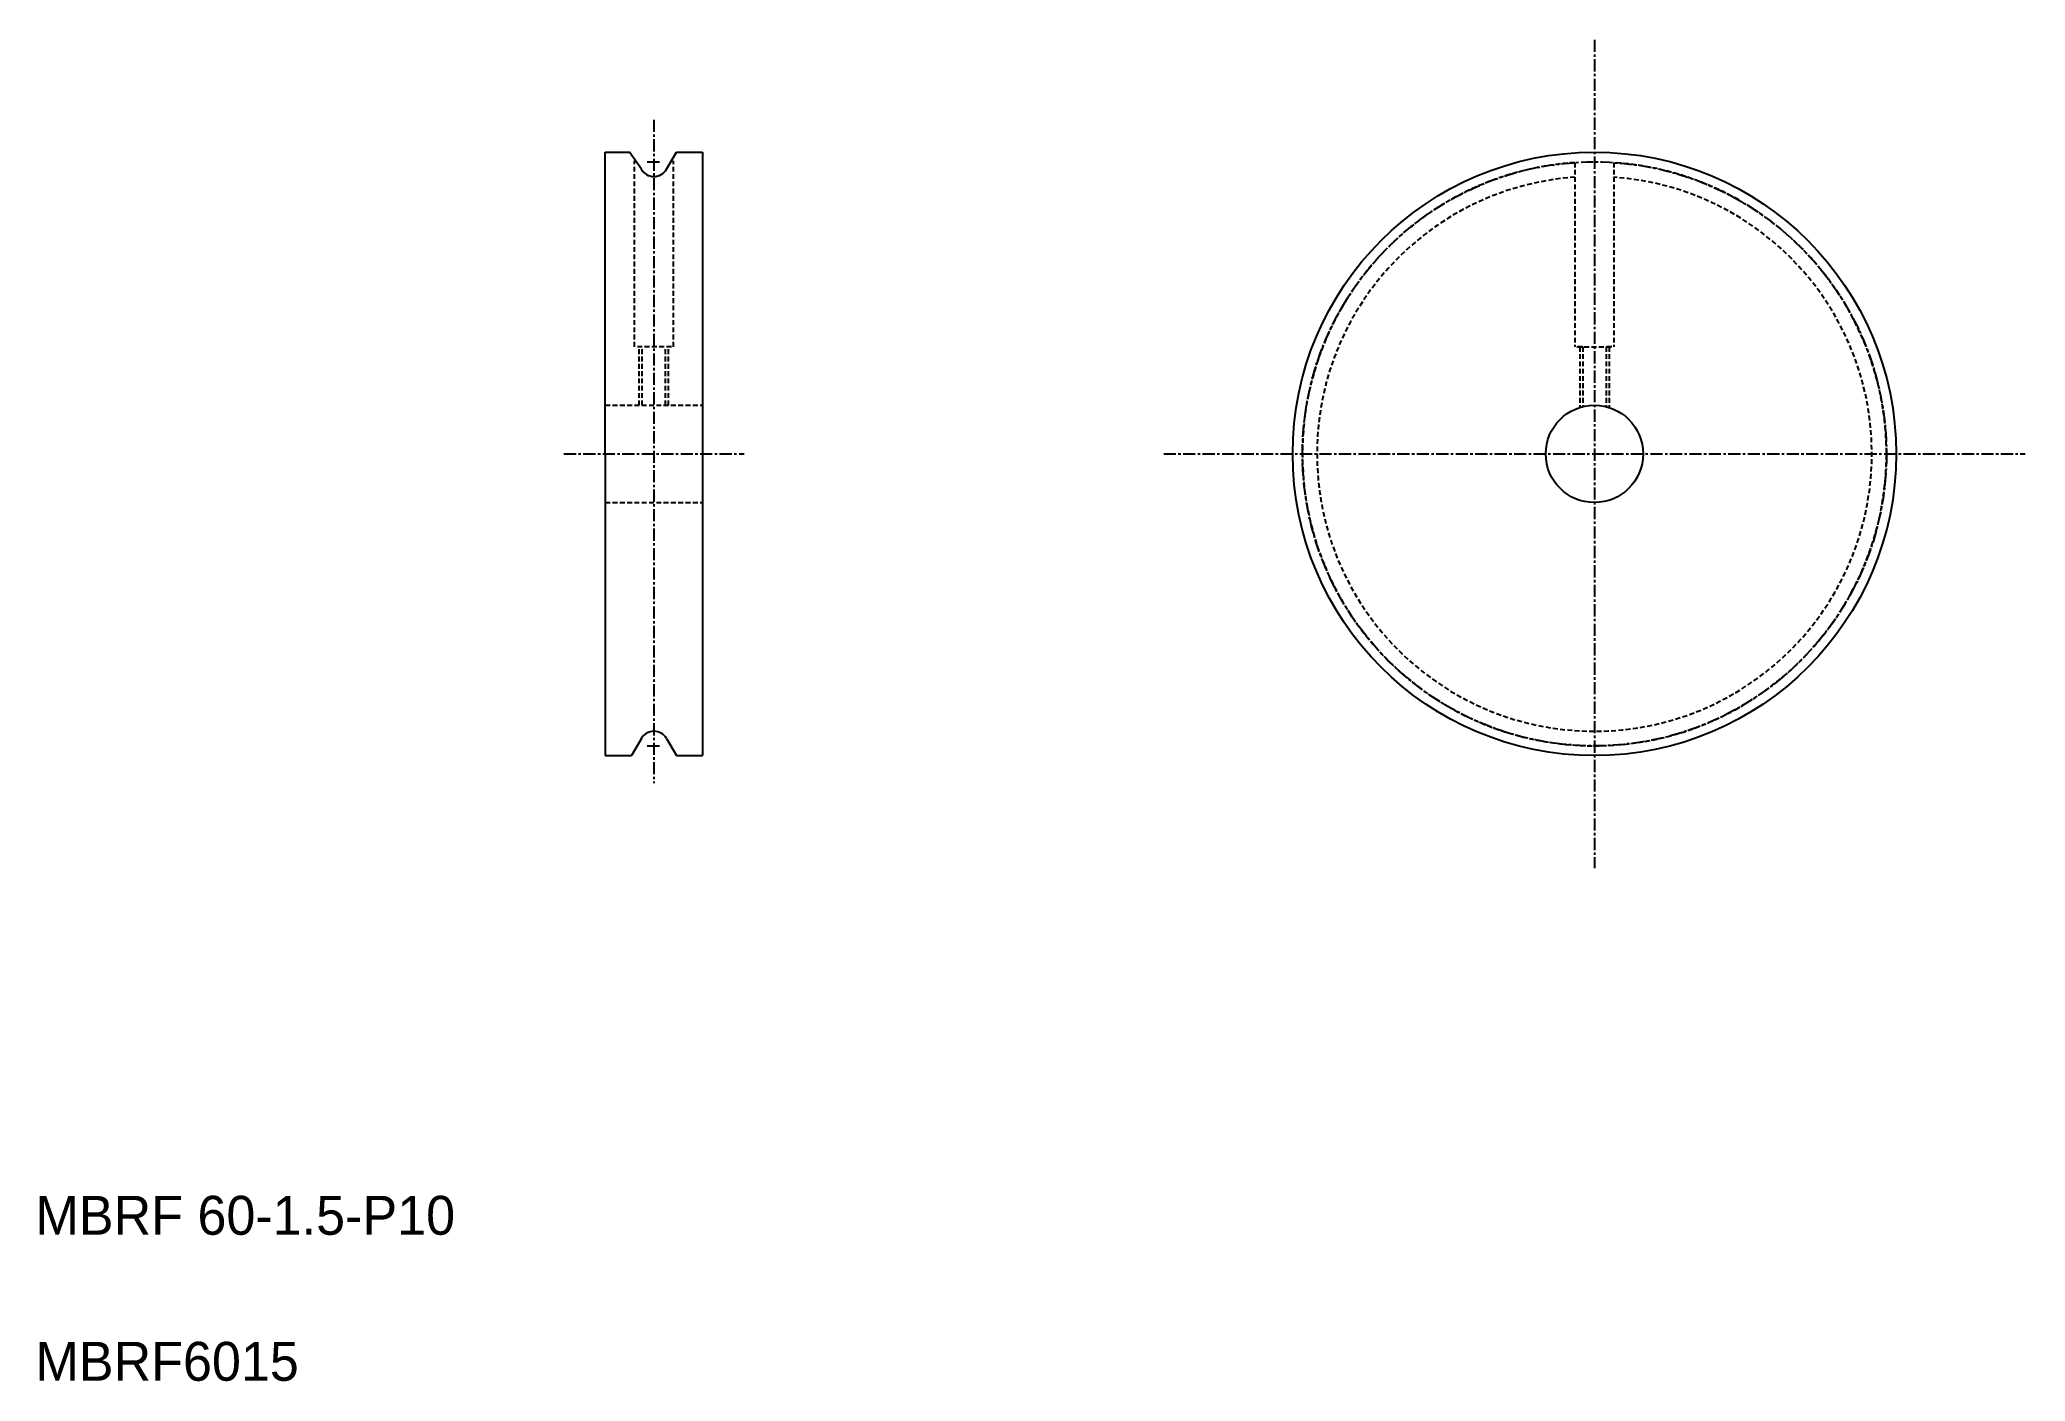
# Model space of a CAD drawing. Extents: x 6 to 210, y 163 to 301.
import ezdxf

# ---------------------------------------------------------------- set-up
doc = ezdxf.new("R2010")
doc.units = 0
doc.linetypes.add('CENTER', pattern=[2, 1.25, -0.25, 0.25, -0.25])
doc.linetypes.add('DASHED', pattern=[0.75, 0.5, -0.25])
doc.layers.get('0').update_dxf_attribs({"linetype": 'CONTINUOUS'})
doc.layers.add('CENTER', color=1, linetype='CENTER')

msp = doc.modelspace()

# ---------------------------------------------------------------- linework, layer by layer
at = {"color": 7, "linetype": 'CONTINUOUS'}
for p, q in [((64.28, 289.09), (66.77, 289.09)), ((64.28, 258.09), (64.28, 289.09)), ((67.99, 287.34), (66.77, 289.09)), ((70.58, 287.34), (71.59, 289.09)), ((71.59, 289.09), (74.28, 289.09)), ((74.28, 289.09), (74.28, 227.09)), ((64.28, 258.09), (64.28, 227.09)), ((64.28, 251.59), (64.28, 251.59)), ((64.28, 247.59), (64.28, 247.59)), ((67.99, 228.84), (66.97, 227.09)), ((70.58, 228.84), (71.59, 227.09)), ((64.28, 227.09), (66.97, 227.09)), ((71.59, 227.09), (74.28, 227.09)), ((71.59, 227.09), (71.68, 227.09))]:
    msp.add_line(p, q, dxfattribs=at)
at = {"color": 3, "linetype": 'DASHED'}
for p, q in [((67.28, 269.09), (67.28, 288.21)), ((71.28, 269.09), (71.28, 288.21)), ((163.9, 288.03), (163.9, 269.09)), ((167.9, 288.03), (167.9, 269.09)), ((71.08, 269.09), (67.48, 269.09)), ((67.78, 263.09), (67.78, 269.09)), ((68.08, 263.09), (68.08, 269.09)), ((70.48, 263.09), (70.48, 269.09)), ((70.78, 263.09), (70.78, 269.09)), ((164.1, 269.09), (164.4, 269.09)), ((164.7, 269.09), (164.1, 269.09)), ((164.1, 269.09), (167.7, 269.09)), ((164.4, 269.09), (164.4, 262.86)), ((164.7, 269.09), (164.7, 262.95)), ((167.1, 269.09), (167.1, 262.95)), ((167.7, 269.09), (167.1, 269.09)), ((167.4, 269.09), (167.4, 262.86)), ((64.28, 263.09), (74.28, 263.09)), ((64.28, 253.09), (74.28, 253.09))]:
    msp.add_line(p, q, dxfattribs=at)
at = {"color": 7, "linetype": 'CONTINUOUS'}
for radius in [31, 5]:
    msp.add_circle((165.9, 258.09), radius, dxfattribs=at)
at = {"color": 3, "linetype": 'DASHED'}
for radius, start, end in [(30, 93.8226, 86.1774), (28.5, 94.0241, 85.9759)]:
    msp.add_arc((165.9, 258.09), radius, start, end, dxfattribs=at)
at = {"color": 7, "linetype": 'CONTINUOUS'}
for centre, start, end in [((69.28, 288.09), 210, 330), ((69.28, 228.09), 30, 150)]:
    msp.add_arc(centre, 1.5, start, end, dxfattribs=at)
at = {"layer": 'CENTER', "color": 1, "linetype": 'CENTER'}
for p, q in [((165.9, 300.64), (165.9, 215.54)), ((69.28, 292.42), (69.28, 224.25)), ((68.6, 288.09), (69.87, 288.09)), ((60.03, 258.09), (78.54, 258.09)), ((121.65, 258.09), (210.16, 258.09)), ((68.6, 228.09), (69.87, 228.09))]:
    msp.add_line(p, q, dxfattribs=at)
msp.add_circle((165.9, 258.09), 30, dxfattribs=at)

# ---------------------------------------------------------------- texts
at = {"color": 7, "linetype": 'CONTINUOUS'}
for s, p in [('MBRF 60-1.5-P10', (5.75, 177.86)), ('MBRF6015', (5.75, 162.86))]:
    msp.add_text(s, height=4, dxfattribs=at).set_placement(p)

doc.saveas('drawing.dxf')
